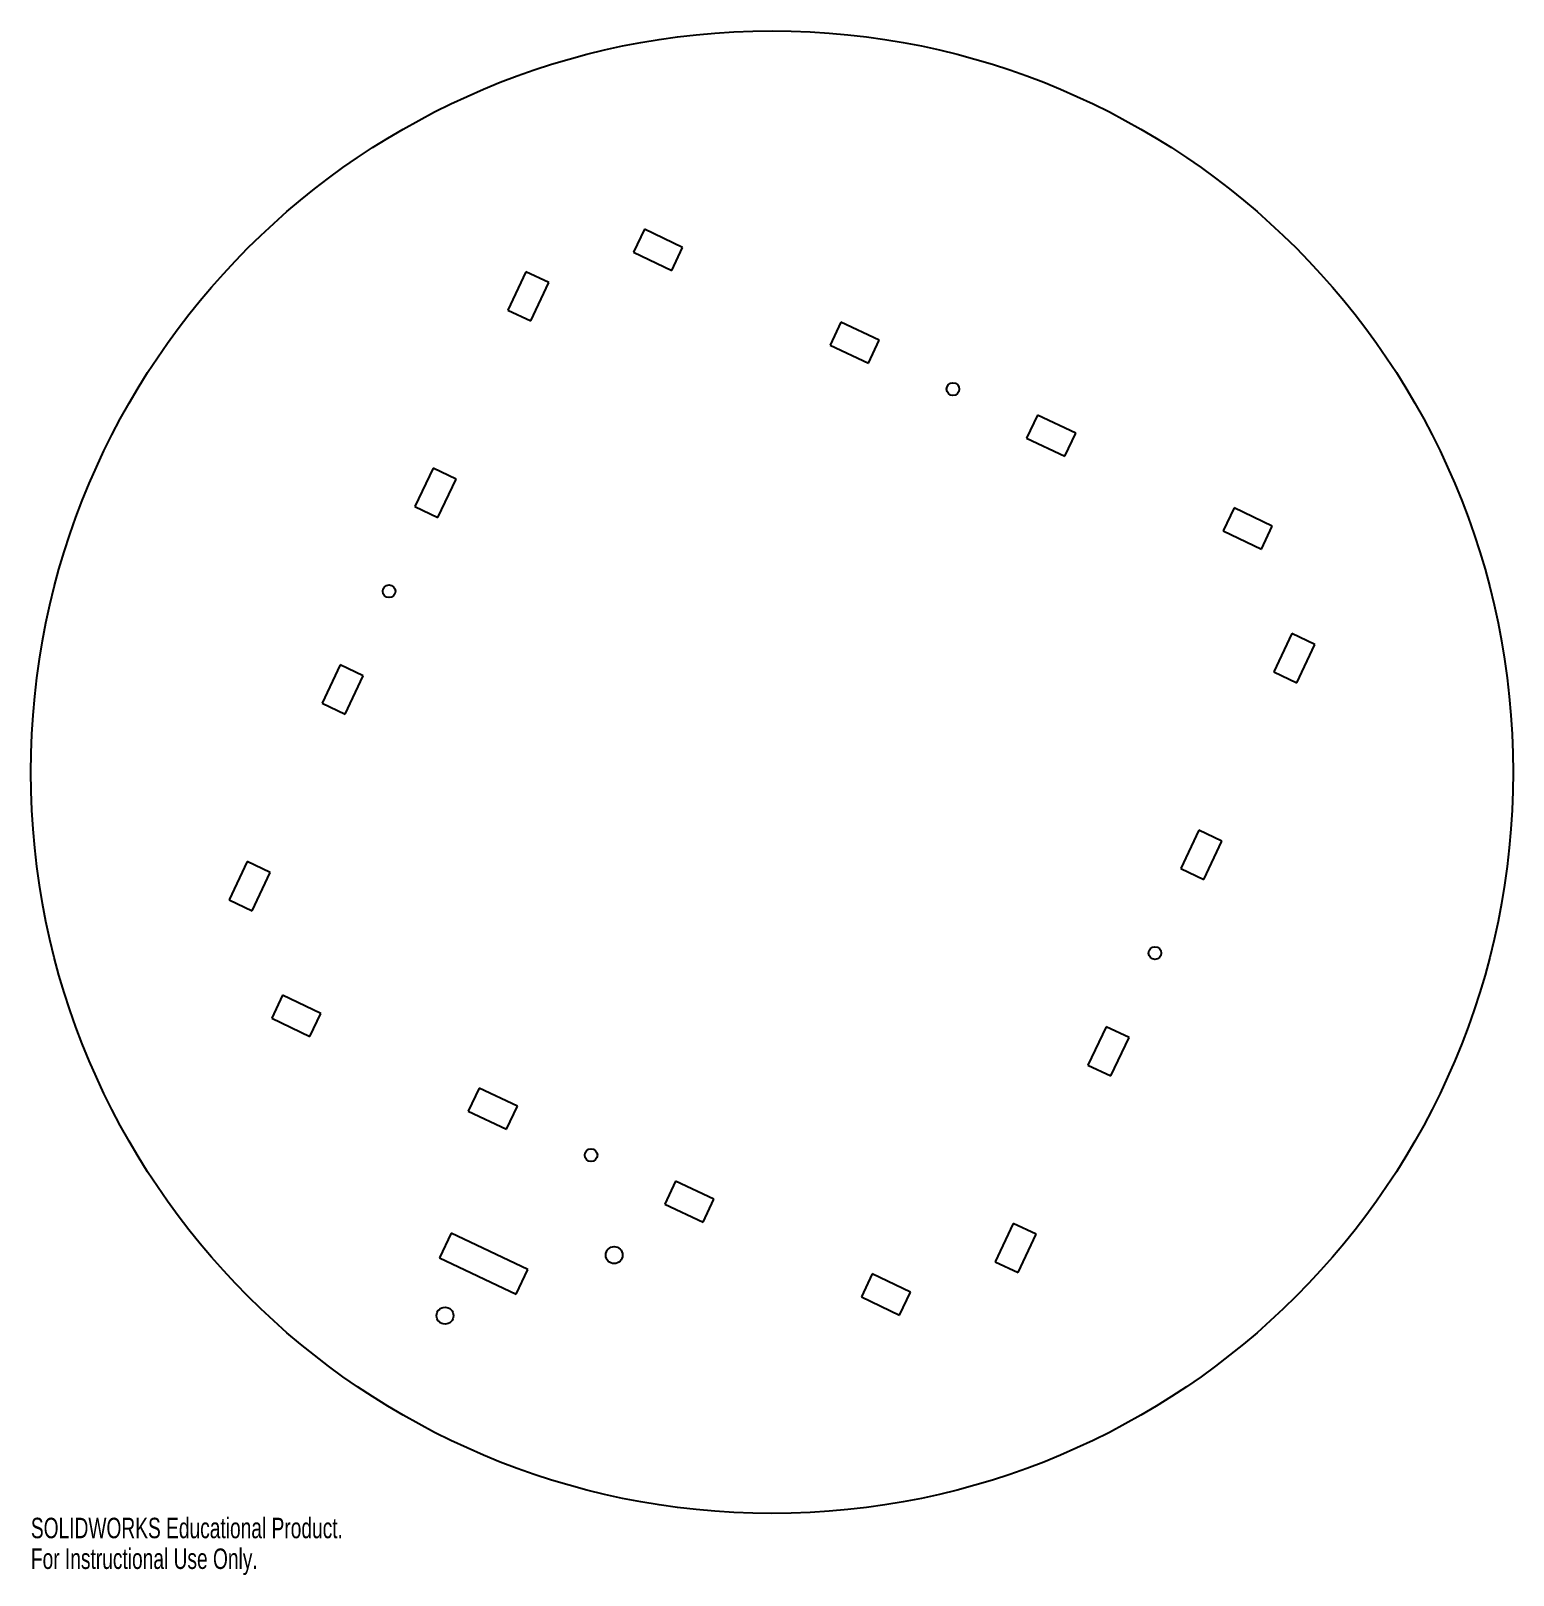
# Model space of a CAD drawing. Header units: millimetres. Extents: x -175 to 175, y -190 to 175.
import ezdxf

# ---------------------------------------------------------------- set-up
doc = ezdxf.new("R2010")
doc.units = ezdxf.units.MM
doc.styles.add('SLDTEXTSTYLE0', font='TXT', dxfattribs={"width": 0.7})

msp = doc.modelspace()

# ---------------------------------------------------------------- linework, layer by layer
at = {"color": 7, "linetype": 'Continuous', "lineweight": 25}
for p, q in [((-30.14, 128.16), (-32.71, 122.73)), ((-21.1, 123.89), (-30.14, 128.16)), ((-32.71, 122.73), (-23.67, 118.46)), ((-23.67, 118.46), (-21.1, 123.89)), ((-58.1, 118.14), (-62.37, 109.1)), ((-52.68, 115.58), (-58.1, 118.14)), ((-56.95, 106.54), (-52.68, 115.58)), ((-62.37, 109.1), (-56.95, 106.54)), ((16.27, 106.23), (13.71, 100.8)), ((25.31, 101.96), (16.27, 106.23)), ((13.71, 100.8), (22.75, 96.53)), ((22.75, 96.53), (25.31, 101.96)), ((62.68, 84.3), (60.12, 78.88)), ((71.73, 80.03), (62.68, 84.3)), ((60.12, 78.88), (69.16, 74.61)), ((69.16, 74.61), (71.73, 80.03)), ((-80.03, 71.73), (-84.3, 62.68)), ((-74.61, 69.16), (-80.03, 71.73)), ((-78.88, 60.12), (-74.61, 69.16)), ((-84.3, 62.68), (-78.88, 60.12)), ((109.1, 62.37), (106.54, 56.95)), ((118.14, 58.1), (109.1, 62.37)), ((106.54, 56.95), (115.58, 52.68)), ((115.58, 52.68), (118.14, 58.1)), ((122.73, 32.71), (118.46, 23.67)), ((128.16, 30.14), (122.73, 32.71)), ((123.89, 21.1), (128.16, 30.14)), ((-101.96, 25.31), (-106.23, 16.27)), ((-96.53, 22.75), (-101.96, 25.31)), ((-100.8, 13.71), (-96.53, 22.75)), ((118.46, 23.67), (123.89, 21.1)), ((-106.23, 16.27), (-100.8, 13.71)), ((100.8, -13.71), (96.53, -22.75)), ((106.23, -16.27), (100.8, -13.71)), ((101.96, -25.31), (106.23, -16.27)), ((-123.89, -21.1), (-128.16, -30.14)), ((-118.46, -23.67), (-123.89, -21.1)), ((-122.73, -32.71), (-118.46, -23.67)), ((96.53, -22.75), (101.96, -25.31)), ((-128.16, -30.14), (-122.73, -32.71)), ((-115.58, -52.68), (-118.14, -58.1)), ((-106.54, -56.95), (-115.58, -52.68)), ((-118.14, -58.1), (-109.1, -62.37)), ((-109.1, -62.37), (-106.54, -56.95)), ((78.88, -60.12), (74.61, -69.16)), ((84.3, -62.68), (78.88, -60.12)), ((80.03, -71.73), (84.3, -62.68)), ((74.61, -69.16), (80.03, -71.73)), ((-69.16, -74.61), (-71.73, -80.03)), ((-60.12, -78.88), (-69.16, -74.61)), ((-71.73, -80.03), (-62.68, -84.3)), ((-62.68, -84.3), (-60.12, -78.88)), ((-22.75, -96.53), (-25.31, -101.96)), ((-13.71, -100.8), (-22.75, -96.53)), ((-25.31, -101.96), (-16.27, -106.23)), ((-16.27, -106.23), (-13.71, -100.8)), ((-75.76, -108.87), (-78.5, -114.66)), ((-57.68, -117.41), (-75.76, -108.87)), ((56.95, -106.54), (52.68, -115.58)), ((62.37, -109.1), (56.95, -106.54)), ((58.1, -118.14), (62.37, -109.1)), ((-78.5, -114.66), (-60.41, -123.2)), ((52.68, -115.58), (58.1, -118.14)), ((-60.41, -123.2), (-57.68, -117.41)), ((23.67, -118.46), (21.1, -123.89)), ((32.71, -122.73), (23.67, -118.46)), ((21.1, -123.89), (30.14, -128.16)), ((30.14, -128.16), (32.71, -122.73))]:
    msp.add_line(p, q, dxfattribs=at)
for centre, radius in [((0, 0), 175), ((42.72, 90.42), 1.5), ((-90.42, 42.72), 1.5), ((90.42, -42.72), 1.5), ((-42.72, -90.42), 1.5), ((-37.27, -114), 2), ((-77.21, -128.31), 2)]:
    msp.add_circle(centre, radius, dxfattribs=at)

# ---------------------------------------------------------------- texts
at = {"color": 7, "linetype": 'Continuous', "char_height": 4.8336, "attachment_point": 1, "style": 'SLDTEXTSTYLE0'}
for s, insert in [('SOLIDWORKS Educational Product.', (-175, -176.02)), ('For Instructional Use Only.', (-175, -183.27))]:
    msp.add_mtext(s, dxfattribs=dict(at, insert=insert))

doc.saveas('drawing.dxf')
